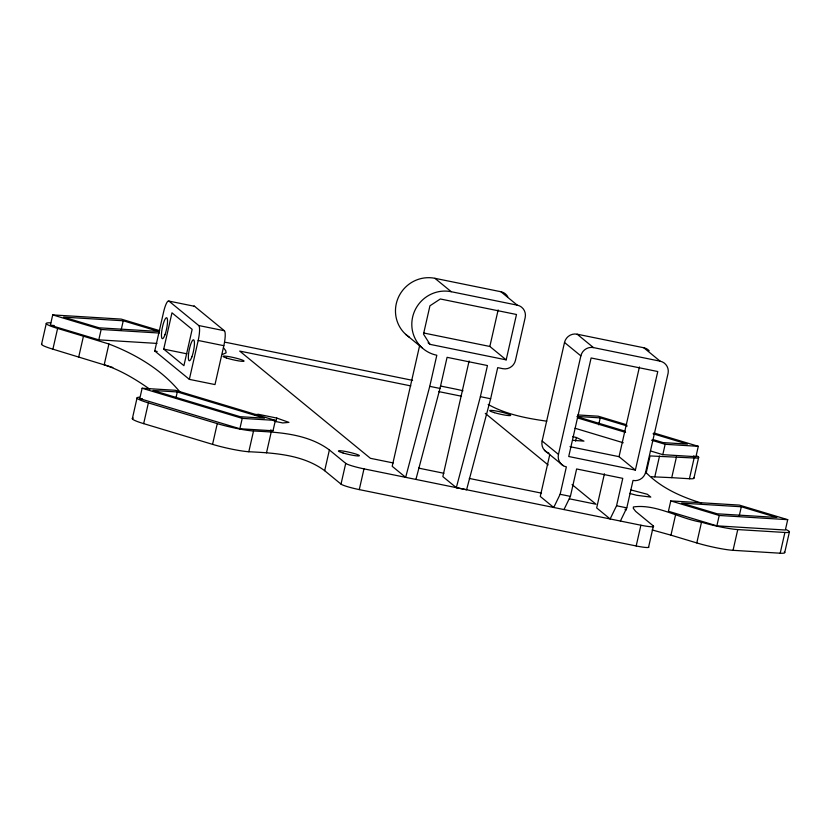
<?xml version="1.0" encoding="UTF-8"?>
<svg xmlns="http://www.w3.org/2000/svg" width="831" height="831" viewBox="0 0 831 831"><rect width="100%" height="100%" fill="white"/><g stroke="black" fill="none" stroke-linecap="round" stroke-linejoin="round"><path stroke-width="1.25" d="M41.55 344.304L46.266 323.56M156.955 343.411L98.796 339.848L50.359 325.274L52.717 314.907L121.212 319.104L159.718 330.686M112.829 367.499L52.893 349.176L57.609 328.432A26.737 2.846 12.8 0 1 50.805 322.854M78.727 356.946L83.443 336.202L57.609 328.432M98.796 339.848L101.153 329.481L159.313 333.044M83.443 336.202L108.913 344.013L104.197 364.767C120.661 370.242 135.682 379.279 149.798 389.22M121.16 329.99L123.248 320.776L158.773 331.465L99.107 327.809L63.592 317.12L123.248 320.776M132.326 418.762L137.032 398.018M139.764 398.62L142.122 388.243L175.268 390.279L275.373 420.403L273.015 430.77L239.868 428.744L139.764 398.62L142.319 398.776M154.743 350.973L163.582 312.082A13.369 2.763 -78.5 0 1 168.932 301.092L194.568 306.307L224.37 330.748A13.369 2.763 -78.5 0 1 223.83 345.686L214.99 384.576L189.354 379.362L154.743 350.973L157.184 351.471M786.271 529.731A26.737 2.846 12.8 0 1 784.9 532.463L737.762 529.576A26.737 2.846 12.8 0 1 701.509 522.19C679.581 518.71 656.054 503.648 633.409 506.952L633.284 508.323L635.622 511.345L653.395 525.992L648.679 546.736A16.049 1.704 12.8 0 1 636.182 545.967L359.283 489.604A16.049 1.704 12.8 0 1 341.011 484.109L324.672 470.699C303.076 454.661 274.687 452.978 248.812 451.742A26.737 2.846 12.8 0 1 212.559 444.356L143.67 423.633L148.375 402.89A26.737 2.846 12.8 0 1 139.546 397.249M163.728 349.113L171.975 312.809L192.158 329.367L183.911 365.671L163.728 349.113L186.923 353.829M175.995 397.717L177.304 391.952L264.497 418.19L240.19 416.695L152.997 390.466L177.304 391.952M189.354 379.362L198.183 340.471A13.369 2.763 -78.5 0 0 198.734 325.534L168.932 301.092M212.559 444.356L217.265 423.613L148.375 402.89M239.868 428.744L242.226 418.367L275.373 420.403M248.812 451.742L253.528 430.998C279.393 432.234 307.792 433.917 329.388 449.955L345.727 463.366A16.049 1.704 12.8 0 0 363.988 468.861L640.898 525.223A16.049 1.704 12.8 0 0 653.395 525.992M266.491 452.822L271.207 432.078M275.944 421.639L276.754 418.055L258.368 414.305L254.639 414.648M324.672 470.699L329.388 449.955M341.011 484.109L345.727 463.366M359.283 489.604L363.988 468.861M419.624 345.613L392.201 466.305L405.653 477.337L429.752 386.353L436.815 355.242A32.762 31.858 -50.6 0 1 412.623 317.078A32.762 31.858 -50.6 0 1 451.254 291.712L517.266 305.154A10.699 10.408 -50.6 0 1 525.171 317.608L515.449 360.394A10.699 10.408 -50.6 0 1 502.838 368.684L497.707 367.634L490.643 398.755L466.586 489.76L456.323 487.672L442.84 476.61L469.11 360.945M415.916 479.425L440.004 388.441L447.078 357.33L487.454 365.547L480.38 396.667L456.323 487.672M506.183 359.865L430.011 344.356L423.509 334.104L429.939 305.798L440.326 298.983L516.487 314.492L506.183 359.865L489.843 346.465L498.143 309.911M548.969 453.196A10.699 10.408 -50.6 0 1 542.124 441.012L564.509 342.476A10.699 10.408 -50.6 0 1 577.13 334.197L643.786 347.763A10.699 10.408 -50.6 0 1 649.188 350.775M549.738 454.734L540.264 496.439L553.716 507.481L560.136 494.289L566.368 466.877A10.699 10.408 -50.6 0 1 558.463 454.422L542.124 441.012M558.463 454.422L580.859 355.886A10.699 10.408 -50.6 0 1 593.469 347.597L660.126 361.173A10.699 10.408 -50.6 0 1 668.155 372.974L645.645 472.164A10.699 10.408 -50.6 0 1 633.025 480.443L626.803 507.855L620.383 521.047M575.571 441.095L576.392 437.501L572.632 436.607M563.979 509.569L570.398 496.377L576.621 468.964L622.772 478.355L616.55 505.767L610.131 518.96L596.668 507.928L604.417 473.805M598.663 424.786L600.231 417.868L627.249 426.002M635.383 470.076L568.726 456.51L591.111 357.974L657.768 371.54L635.383 470.076L619.043 456.676L639.423 366.98M646.175 473.016L650.05 455.939L694.134 457.995A26.737 2.846 12.8 0 0 697.178 456.063M636.182 545.967L640.898 525.223M654.797 476.849L659.513 456.105M662.795 454.661L665.153 444.294L698.3 446.32L695.942 456.697L662.795 454.661L650.444 450.942M651.546 476.745L671.739 477.659L676.455 456.915M670.773 500.896L668.425 511.262L716.862 525.836L785.357 530.033L787.715 519.666L739.278 505.092L670.773 500.896L719.21 515.469L787.715 519.666M784.298 551.94A26.737 2.846 12.8 0 1 780.195 553.207L733.046 550.319A26.737 2.846 12.8 0 1 696.793 542.934L670.96 535.164L675.676 514.42M671.739 477.659L689.418 478.739L694.134 457.995M693.968 478.033L698.674 457.289M696.793 542.934L701.509 522.19M716.862 525.836L719.21 515.469M739.216 515.978L741.314 506.765L776.84 517.453L717.174 513.797L681.659 503.108L741.314 506.765M733.046 550.319L737.762 529.576M780.195 553.207L784.9 532.463M784.734 552.501L789.45 531.757M222.511 354.432L226.115 352.822L225.731 350.672L223.518 347.805M50.359 325.274L54.233 325.513M577.805 414.949L598.195 416.196L626.626 424.755M577.213 416.456L600.231 417.868M572.736 440.316L583.964 441.136L576.392 437.501M546.767 421.182C526.657 418.325 506.11 414.482 488.181 404.458M409.506 337.303A32.762 31.858 -50.6 0 1 398.174 297.882A32.762 31.858 -50.6 0 1 434.914 278.312L500.927 291.743A10.699 10.408 -50.6 0 1 507.772 296.729M423.831 333.023L489.843 346.465M198.734 325.534L224.37 330.748M412.591 380.349L230.073 343.193A16.049 1.704 12.8 0 0 225.461 342.341M440.482 386.02L455.689 389.116A16.049 1.704 12.8 0 1 462.992 390.799M429.752 386.353L440.004 388.441M480.38 396.667L490.643 398.755M198.183 340.471L223.83 345.686M410.805 385.906L239.681 351.077L370.408 458.307L393.219 462.95M438.685 391.588L461.506 396.231M569.993 446.683L619.043 456.676M274.147 421.203L282.727 422.948L288.939 422.377L276.754 418.055M560.136 494.289L570.398 496.377M616.55 505.767L626.803 507.855M418.575 468.113L443.92 473.275M469.276 478.438L541.521 493.147M569.412 498.818L596.035 504.24L572.081 484.587M652.138 529.939L670.96 535.164M630.719 489.885L647.339 494.268L650.787 497.094L636.588 495.266L629.524 493.406M653.81 432.93L698.3 446.32M653.041 433.761L687.424 444.107L663.117 442.611L653.291 439.661M577.161 416.747L625.047 431.164M577.41 417.889L625.608 432.39M651.566 440.201L665.153 444.294M693.47 455.949L695.942 456.697M575.052 428.256L623.25 442.757M52.717 314.907L101.153 329.481M142.122 388.243L242.226 418.367M270.542 430.032L273.015 430.77M701.551 503.087C681.015 496.793 660.977 487.89 645.718 472.257M108.913 344.013C135.775 354.286 162.107 369.857 180.306 392.461M643.786 347.763L660.126 361.173M577.13 334.197L593.469 347.597M564.509 342.476L580.859 355.886M500.927 291.743L517.266 305.154M434.914 278.312L451.254 291.712M428.09 342.788L430.011 344.356M405.736 334.384L422.086 347.784M544.45 450.267L563.314 465.724M485.262 413.371L548.128 464.945M143.67 423.633A26.737 2.846 12.8 0 1 133.365 418.097M52.893 349.176A26.737 2.846 12.8 0 1 41.758 343.889M693.532 477.482A26.737 2.846 12.8 0 1 689.418 478.739M253.528 430.998A26.737 2.846 12.8 0 1 217.265 423.613M193.685 306.327A13.369 2.763 -78.5 0 1 194.568 306.307M624.985 509.237A10.699 1.132 12.8 0 1 625.421 510.224M191.888 356.831A10.699 2.213 -78.5 0 0 193.758 339.91A10.699 2.213 -78.5 0 0 188.554 354.099A10.699 2.213 -78.5 0 0 191.888 356.831M164.974 334.748A10.699 2.213 -78.5 0 0 166.844 317.826A10.699 2.213 -78.5 0 0 161.64 332.016A10.699 2.213 -78.5 0 0 164.974 334.748M226.437 357.974A10.699 1.132 12.8 0 0 243.743 361.277A10.699 1.132 12.8 0 0 230.582 356.935A10.699 1.132 12.8 0 0 226.437 357.974M494.341 412.643A10.699 1.132 12.8 0 0 510.639 415.427A10.699 1.132 12.8 0 0 495.723 410.94A10.699 1.132 12.8 0 0 494.341 412.643M343.047 452.988A10.699 1.132 12.8 0 0 359.335 455.772A10.699 1.132 12.8 0 0 344.429 451.285A10.699 1.132 12.8 0 0 343.047 452.988"/></g></svg>
